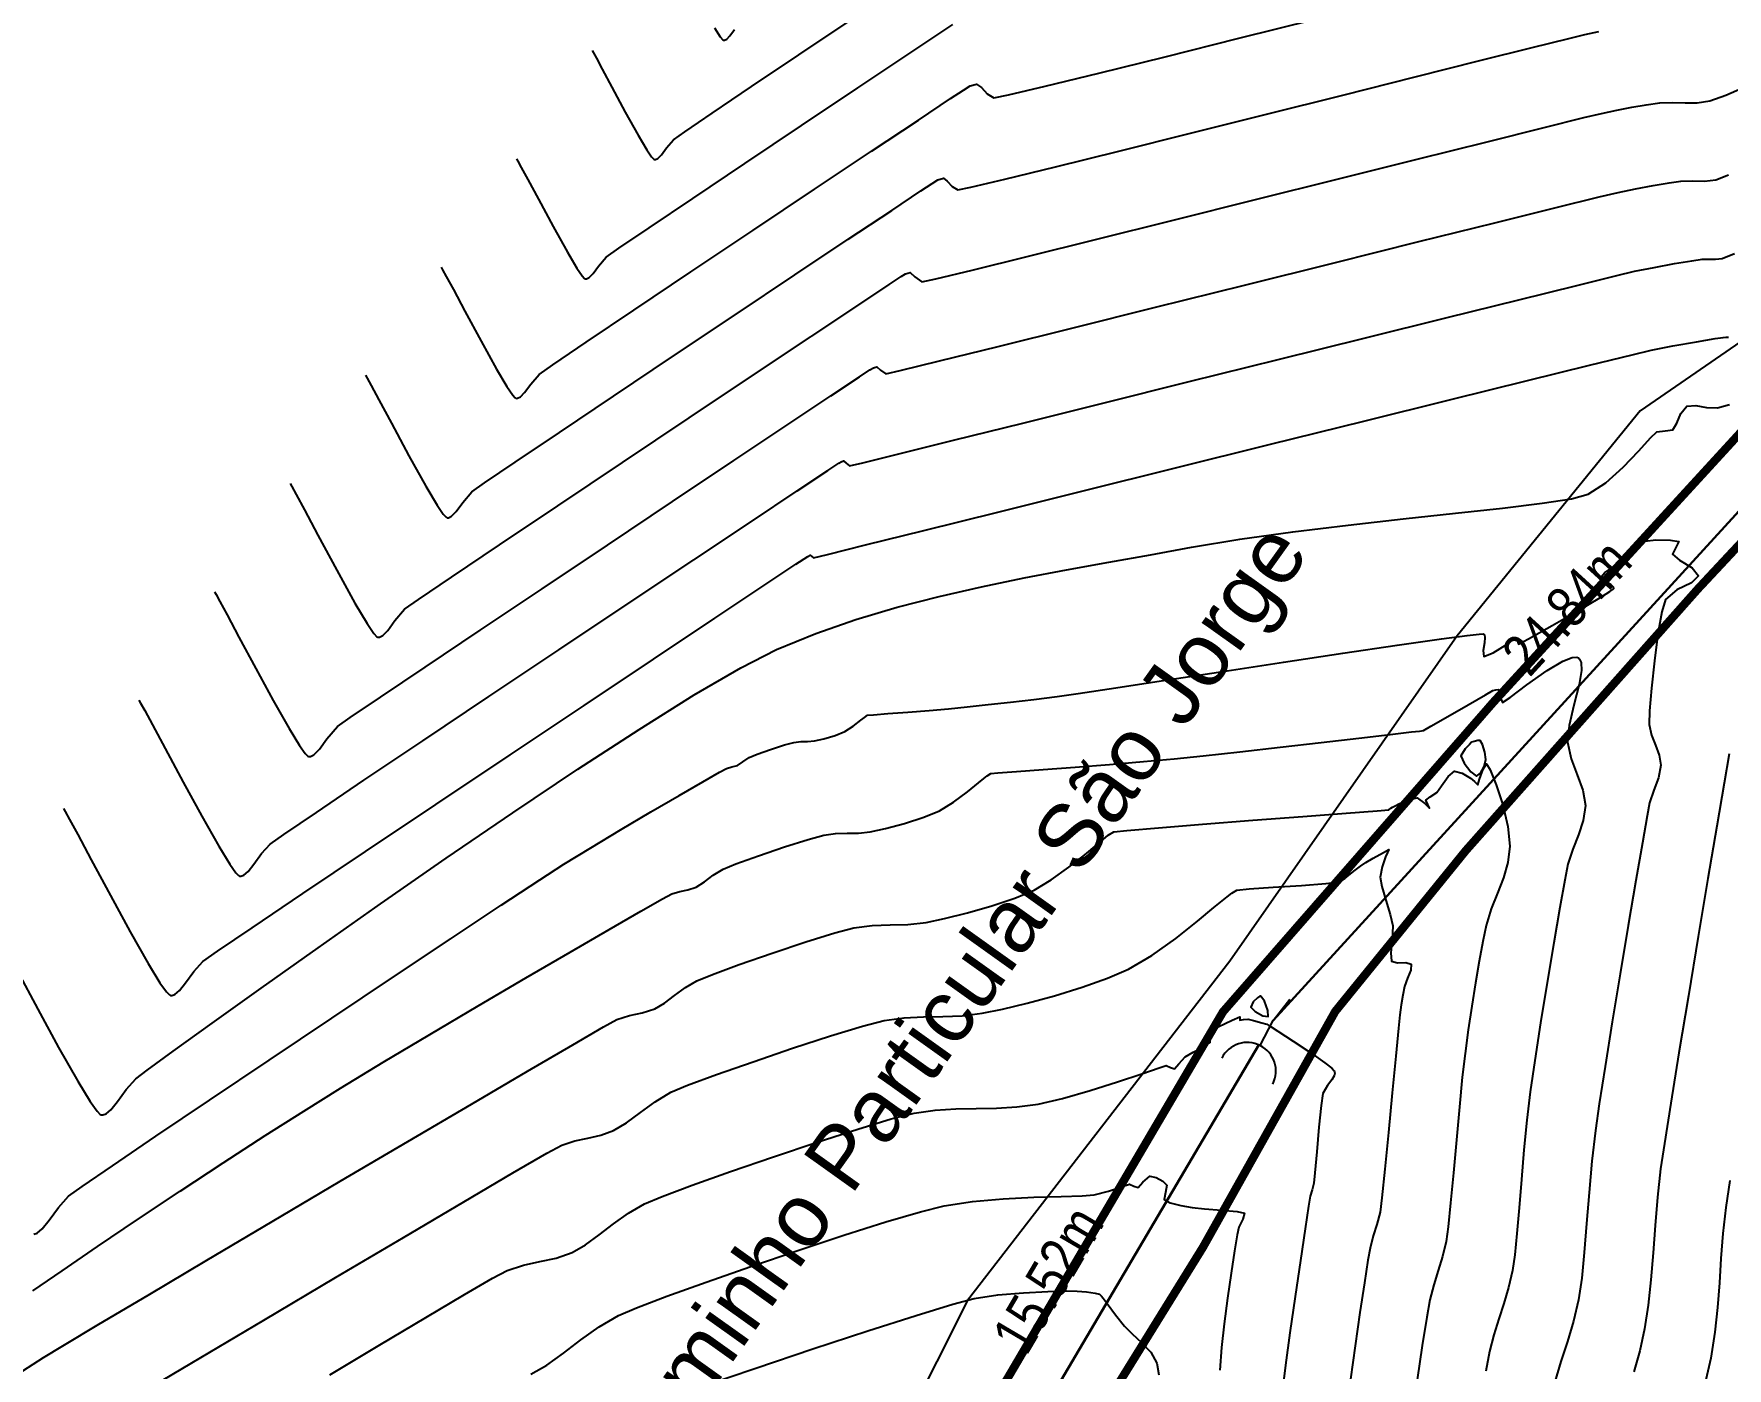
# Model space of a CAD drawing. Extents: x 360931 to 362237, y 7351473 to 7352200.
# Drawn here: x 361496.79 to 361537.43, y 7351849.86 to 7351881.89 of the extents above; entities that cross this region are included whole.
import ezdxf
from ezdxf.enums import TextEntityAlignment as Align

# ---------------------------------------------------------------- set-up
doc = ezdxf.new("R2010")
doc.units = 0
for name, color, linetype in [('A_Curvas Intermediarias', 37, 'Continuous'), ('A_Curvas Mestras', 32, 'Continuous'), ('AGUA', 3, 'Continuous'), ('PONTOS-Pontos - Água_U', 1, 'Continuous'), ('PS_IND_COMPRIMENTO', 7, 'Continuous'), ('ZZ-Carimbo Texto', 7, 'Continuous')]:
    doc.layers.add(name, color=color, linetype=linetype)
doc.layers.add('TUBO_PE_80_NTS194_PN_12_5', color=5, linetype='Continuous', lineweight=30)
doc.styles.add('CARIMBO', font='arial.ttf', dxfattribs={"height": 2})
doc.styles.add('ROMANS', font='arial.ttf', dxfattribs={"height": 2})
picture_1 = doc.add_image_def('image1.tif', size_in_pixel=(23490, 20550))

# ---------------------------------------------------------------- blocks, each defined once
blk = doc.blocks.new('*U1204')
for p, q in [((-0.135, 0), (0, 0)), ((0, 0), (0.1276, -0.0248))]:
    blk.add_line(p, q)
blk.add_arc((-0.2725, -0.0002), 0.1375, 270.09061, 90.09061)

msp = doc.modelspace()

# ---------------------------------------------------------------- linework, layer by layer
at = {"color": 0, "const_width": 0.2}
for points in [[(361488.647, 7351805.561), (361498.383, 7351813.187), (361500.639, 7351814.535), (361502.785, 7351817.508), (361505.225, 7351821.113), (361507.774, 7351826.186), (361511.509, 7351833.545), (361515.58, 7351841.506), (361519.561, 7351848.599), (361525.331, 7351858.414), (361531.817, 7351865.841), (361539.401, 7351874.117), (361542.465, 7351877.179), (361546.444, 7351878.877), (361552.996, 7351880.665), (361557.739, 7351881.316), (361563.329, 7351878.523), (361567.577, 7351875.931), (361573.731, 7351879.508), (361581, 7351884.161)], [(361541.35, 7351873.508), (361536.723, 7351868.557), (361531.16, 7351862.286), (361528.024, 7351858.422), (361524.85, 7351852.764), (361520.071, 7351845.043), (361515.425, 7351835.694), (361511.678, 7351829.039), (361508.619, 7351823.724), (361505.177, 7351818.255), (361502.863, 7351814.183), (361501.525, 7351812.75), (361499.155, 7351810.954), (361487.131, 7351802.487)]]:
    msp.add_lwpolyline(points, dxfattribs=at)
at = {"layer": 'A_Curvas Intermediarias', "flags": 128}
for points, elevation in [([(361506.563, 7351876.289), (361506.598, 7351876.227), (361506.686, 7351876.065), (361506.857, 7351875.748), (361507.135, 7351875.228), (361507.521, 7351874.511), (361507.894, 7351873.839), (361508.144, 7351873.42), (361508.283, 7351873.216), (361508.344, 7351873.148), (361508.365, 7351873.138), (361508.398, 7351873.139), (361508.466, 7351873.172), (361508.568, 7351873.279), (361508.713, 7351873.478), (361508.913, 7351873.711), (361509.247, 7351873.944), (361510.044, 7351874.484), (361511.187, 7351875.253), (361512.56, 7351876.173), (361514.046, 7351877.167), (361515.528, 7351878.158), (361516.892, 7351879.068), (361518.019, 7351879.819), (361518.793, 7351880.334), (361519.099, 7351880.535), (361519.259, 7351880.636), (361519.417, 7351880.683), (361519.534, 7351880.599), (361519.673, 7351880.45), (361519.83, 7351880.35), (361520.179, 7351880.42), (361521.058, 7351880.628), (361522.351, 7351880.944), (361523.942, 7351881.339), (361525.713, 7351881.782), (361527.549, 7351882.243)], 79), ([(361510.188, 7351881.486), (361510.217, 7351881.434), (361510.291, 7351881.3), (361510.432, 7351881.037), (361510.663, 7351880.605), (361510.984, 7351880.01), (361511.294, 7351879.453), (361511.501, 7351879.104), (361511.616, 7351878.935), (361511.667, 7351878.879), (361511.684, 7351878.87), (361511.712, 7351878.871), (361511.768, 7351878.899), (361511.853, 7351878.987), (361511.973, 7351879.152), (361512.139, 7351879.346), (361512.415, 7351879.539), (361513.073, 7351879.985), (361514.016, 7351880.62), (361515.151, 7351881.381), (361516.379, 7351882.204)], 81), ([(361504.75, 7351873.691), (361504.788, 7351873.623), (361504.884, 7351873.448), (361505.069, 7351873.104), (361505.371, 7351872.539), (361505.79, 7351871.762), (361506.195, 7351871.033), (361506.466, 7351870.577), (361506.616, 7351870.356), (361506.683, 7351870.283), (361506.705, 7351870.271), (361506.742, 7351870.273), (361506.814, 7351870.309), (361506.926, 7351870.425), (361507.083, 7351870.64), (361507.3, 7351870.893), (361507.608, 7351871.109), (361508.341, 7351871.606), (361509.405, 7351872.322), (361510.703, 7351873.193), (361512.141, 7351874.156), (361513.623, 7351875.146), (361515.053, 7351876.101), (361516.337, 7351876.957), (361517.378, 7351877.651), (361518.081, 7351878.119), (361518.352, 7351878.297), (361518.486, 7351878.38), (361518.618, 7351878.421), (361518.712, 7351878.352), (361518.831, 7351878.226), (361518.965, 7351878.142), (361519.281, 7351878.207), (361520.096, 7351878.401), (361521.311, 7351878.699), (361522.827, 7351879.074), (361524.547, 7351879.503), (361526.372, 7351879.96), (361528.203, 7351880.419), (361529.943, 7351880.856), (361531.493, 7351881.245), (361532.754, 7351881.561), (361533.628, 7351881.779), (361534.018, 7351881.874), (361534.347, 7351881.944)], 78), ([(361513.128, 7351882.029), (361513.265, 7351881.818), (361513.325, 7351881.747), (361513.344, 7351881.736), (361513.369, 7351881.737), (361513.419, 7351881.762), (361513.495, 7351881.841), (361513.603, 7351881.99)], 82), ([(361502.937, 7351871.092), (361502.978, 7351871.019), (361503.082, 7351870.831), (361503.281, 7351870.46), (361503.607, 7351869.851), (361504.059, 7351869.012), (361504.495, 7351868.226), (361504.787, 7351867.735), (361504.949, 7351867.497), (361505.022, 7351867.417), (361505.046, 7351867.405), (361505.085, 7351867.407), (361505.163, 7351867.446), (361505.284, 7351867.57), (361505.452, 7351867.803), (361505.687, 7351868.076), (361506.019, 7351868.309), (361506.812, 7351868.846), (361507.962, 7351869.62), (361509.366, 7351870.561), (361510.919, 7351871.6), (361512.519, 7351872.67), (361514.063, 7351873.7), (361515.446, 7351874.623), (361516.567, 7351875.37), (361517.32, 7351875.871), (361517.604, 7351876.059), (361517.713, 7351876.123), (361517.82, 7351876.16), (361517.937, 7351876.054), (361518.099, 7351875.934), (361518.434, 7351876.007), (361519.312, 7351876.218), (361520.626, 7351876.541), (361522.269, 7351876.948), (361524.134, 7351877.413), (361526.114, 7351877.908), (361528.101, 7351878.405), (361529.99, 7351878.878), (361531.673, 7351879.299), (361533.042, 7351879.641), (361533.992, 7351879.876), (361534.415, 7351879.979), (361534.783, 7351880.056), (361535.143, 7351880.126), (361535.489, 7351880.185), (361535.817, 7351880.229), (361536.124, 7351880.242), (361536.42, 7351880.234), (361536.714, 7351880.235), (361537.013, 7351880.276), (361537.397, 7351880.419), (361538.114, 7351880.726)], 77), ([(361501.124, 7351868.494), (361501.162, 7351868.428), (361501.253, 7351868.261), (361501.427, 7351867.939), (361501.712, 7351867.407), (361502.117, 7351866.651), (361502.534, 7351865.885), (361502.916, 7351865.211), (361503.165, 7351864.806), (361503.302, 7351864.613), (361503.365, 7351864.549), (361503.386, 7351864.539), (361503.428, 7351864.541), (361503.512, 7351864.582), (361503.641, 7351864.716), (361503.822, 7351864.966), (361504.074, 7351865.258), (361504.381, 7351865.474), (361505.112, 7351865.97), (361506.18, 7351866.689), (361507.5, 7351867.575), (361508.987, 7351868.57), (361510.554, 7351869.618), (361512.117, 7351870.662), (361513.589, 7351871.644), (361514.884, 7351872.508), (361515.918, 7351873.197), (361516.604, 7351873.654), (361516.857, 7351873.821), (361516.939, 7351873.868), (361517.021, 7351873.898), (361517.112, 7351873.817), (361517.234, 7351873.726), (361517.585, 7351873.806), (361518.524, 7351874.036), (361519.935, 7351874.385), (361521.704, 7351874.824), (361523.714, 7351875.324), (361525.85, 7351875.856), (361527.995, 7351876.392), (361530.034, 7351876.9), (361531.851, 7351877.353), (361533.33, 7351877.72), (361534.356, 7351877.974), (361534.812, 7351878.083), (361535.231, 7351878.169), (361535.656, 7351878.249), (361536.037, 7351878.313), (361536.323, 7351878.353), (361536.608, 7351878.361), (361536.884, 7351878.355), (361537.162, 7351878.386), (361537.467, 7351878.504)], 76), ([(361497.499, 7351863.297), (361497.541, 7351863.222), (361497.645, 7351863.033), (361497.843, 7351862.667), (361498.166, 7351862.063), (361498.626, 7351861.204), (361499.1, 7351860.335), (361499.533, 7351859.57), (361499.816, 7351859.109), (361499.972, 7351858.89), (361500.043, 7351858.818), (361500.067, 7351858.807), (361500.103, 7351858.807), (361500.174, 7351858.832), (361500.283, 7351858.922), (361500.432, 7351859.108), (361500.63, 7351859.383), (361500.847, 7351859.623), (361501.197, 7351859.869), (361502.028, 7351860.433), (361503.243, 7351861.251), (361504.745, 7351862.258), (361506.436, 7351863.389), (361508.217, 7351864.58), (361509.993, 7351865.766), (361511.665, 7351866.881), (361513.135, 7351867.862), (361514.306, 7351868.643), (361515.081, 7351869.159), (361515.362, 7351869.346), (361515.423, 7351869.375), (361515.461, 7351869.343), (361515.504, 7351869.31), (361515.834, 7351869.392), (361516.752, 7351869.619), (361518.151, 7351869.967), (361519.927, 7351870.409), (361521.976, 7351870.918), (361524.192, 7351871.469), (361526.472, 7351872.036), (361528.709, 7351872.592), (361530.801, 7351873.111), (361532.641, 7351873.566), (361534.125, 7351873.933), (361535.149, 7351874.184), (361535.607, 7351874.293), (361536.131, 7351874.396), (361536.692, 7351874.495), (361537.143, 7351874.571), (361537.334, 7351874.602), (361537.398, 7351874.603), (361537.461, 7351874.607)], 74), ([(361496.393, 7351859.391), (361496.881, 7351858.481), (361497.383, 7351857.56), (361497.842, 7351856.749), (361498.141, 7351856.261), (361498.306, 7351856.029), (361498.382, 7351855.952), (361498.407, 7351855.94), (361498.445, 7351855.941), (361498.521, 7351855.967), (361498.636, 7351856.062), (361498.794, 7351856.26), (361499.004, 7351856.552), (361499.234, 7351856.806), (361499.507, 7351857.011), (361500.136, 7351857.471), (361501.068, 7351858.143), (361502.244, 7351858.985), (361503.61, 7351859.953), (361505.109, 7351861.005), (361506.685, 7351862.098), (361508.282, 7351863.189), (361509.844, 7351864.234), (361511.314, 7351865.192), (361512.636, 7351866.019), (361513.755, 7351866.672), (361514.614, 7351867.108), (361515.554, 7351867.491), (361516.521, 7351867.827), (361517.511, 7351868.123), (361518.517, 7351868.384), (361519.534, 7351868.617), (361520.556, 7351868.827), (361521.577, 7351869.021), (361522.591, 7351869.205), (361523.593, 7351869.384), (361524.577, 7351869.566), (361525.735, 7351869.761), (361527.007, 7351869.938), (361528.333, 7351870.098), (361529.654, 7351870.244), (361530.911, 7351870.379), (361532.042, 7351870.503), (361532.99, 7351870.62), (361533.694, 7351870.73), (361534.094, 7351870.838), (361534.517, 7351871.11), (361534.937, 7351871.486), (361535.31, 7351871.875), (361535.594, 7351872.188), (361535.745, 7351872.335), (361535.942, 7351872.355), (361536.127, 7351872.386), (361536.221, 7351872.541), (361536.322, 7351872.776), (361536.465, 7351872.948), (361536.678, 7351872.97), (361536.937, 7351872.921), (361537.201, 7351872.908), (361537.488, 7351872.994)], 73), ([(361496.788, 7351853.074), (361496.868, 7351853.103), (361496.99, 7351853.203), (361497.156, 7351853.411), (361497.378, 7351853.72), (361497.621, 7351853.988), (361497.945, 7351854.219), (361498.672, 7351854.718), (361499.719, 7351855.428), (361501.002, 7351856.293), (361502.436, 7351857.256), (361503.938, 7351858.262), (361505.423, 7351859.254), (361506.807, 7351860.175), (361508.006, 7351860.97), (361508.936, 7351861.582), (361509.512, 7351861.954), (361510.154, 7351862.35), (361510.869, 7351862.78), (361511.598, 7351863.211), (361512.279, 7351863.608), (361512.849, 7351863.937), (361513.249, 7351864.165), (361513.415, 7351864.257), (361513.545, 7351864.292), (361513.674, 7351864.329), (361513.802, 7351864.416), (361513.961, 7351864.521), (361514.15, 7351864.595), (361514.472, 7351864.708), (361514.806, 7351864.818), (361515.03, 7351864.881), (361515.195, 7351864.898), (361515.356, 7351864.901), (361515.522, 7351864.917), (361515.748, 7351864.968), (361516.023, 7351865.047), (361516.256, 7351865.138), (361516.457, 7351865.266), (361516.641, 7351865.41), (361516.726, 7351865.481), (361516.799, 7351865.534), (361516.938, 7351865.545), (361517.289, 7351865.571), (361517.764, 7351865.607), (361518.278, 7351865.648), (361518.744, 7351865.689), (361519.191, 7351865.734), (361519.693, 7351865.787), (361520.232, 7351865.848), (361520.789, 7351865.914), (361521.349, 7351865.984), (361521.857, 7351866.057), (361522.759, 7351866.194), (361523.95, 7351866.376), (361525.325, 7351866.586), (361526.78, 7351866.808), (361528.21, 7351867.024), (361529.51, 7351867.216), (361530.577, 7351867.368), (361531.191, 7351867.449), (361531.478, 7351867.479), (361531.573, 7351867.484), (361531.589, 7351867.48), (361531.605, 7351867.46), (361531.618, 7351867.397), (361531.606, 7351867.268), (361531.572, 7351867.083), (361531.588, 7351866.939), (361531.815, 7351867.027), (361532.151, 7351867.242), (361532.325, 7351867.363), (361532.383, 7351867.374), (361532.4, 7351867.308), (361532.424, 7351867.239), (361532.666, 7351867.368), (361533.231, 7351867.683), (361533.904, 7351868.068), (361534.375, 7351868.347), (361534.616, 7351868.5), (361534.697, 7351868.562), (361534.709, 7351868.578), (361534.703, 7351868.604), (361534.648, 7351868.659), (361534.516, 7351868.744), (361534.41, 7351868.858), (361534.493, 7351868.96), (361534.665, 7351869.069), (361534.824, 7351869.178), (361534.936, 7351869.287), (361535.038, 7351869.397), (361535.14, 7351869.495), (361535.291, 7351869.622), (361535.458, 7351869.713), (361535.717, 7351869.739), (361536.074, 7351869.736), (361536.272, 7351869.7), (361536.199, 7351869.561), (361536.116, 7351869.395), (361536.289, 7351869.258), (361536.59, 7351869.068), (361536.746, 7351868.876), (361536.573, 7351868.711), (361536.227, 7351868.539), (361535.949, 7351868.31), (361535.861, 7351868.018), (361535.77, 7351867.49), (361535.685, 7351866.842), (361535.615, 7351866.186), (361535.571, 7351865.638), (361535.563, 7351865.312), (361535.618, 7351865.055), (361535.712, 7351864.811), (361535.802, 7351864.572), (361535.841, 7351864.332), (361535.786, 7351864.027), (361535.673, 7351863.734), (361535.57, 7351863.426), (361535.512, 7351863.117), (361535.398, 7351862.468), (361535.242, 7351861.563), (361535.059, 7351860.488), (361534.865, 7351859.329), (361534.674, 7351858.172), (361534.502, 7351857.102), (361534.362, 7351856.206), (361534.269, 7351855.569), (361534.185, 7351854.831), (361534.117, 7351854.075), (361534.058, 7351853.334), (361534.002, 7351852.637), (361533.939, 7351852.017), (361533.863, 7351851.503), (361533.743, 7351850.986), (361533.598, 7351850.497), (361533.442, 7351850.02), (361533.292, 7351849.532)], 72), ([(361496.767, 7351851.716), (361497.467, 7351852.199), (361498.319, 7351852.779), (361499.278, 7351853.426), (361500.298, 7351854.106), (361501.334, 7351854.788), (361502.338, 7351855.442), (361503.267, 7351856.033), (361504.147, 7351856.578), (361505.175, 7351857.202), (361506.295, 7351857.871), (361507.453, 7351858.557), (361508.593, 7351859.227), (361509.661, 7351859.849), (361510.6, 7351860.393), (361511.356, 7351860.828), (361511.874, 7351861.122), (361512.098, 7351861.243), (361512.294, 7351861.303), (361512.489, 7351861.343), (361512.683, 7351861.406), (361512.883, 7351861.531), (361513.097, 7351861.694), (361513.332, 7351861.841), (361513.641, 7351861.965), (361514.179, 7351862.158), (361514.804, 7351862.371), (361515.375, 7351862.553), (361515.751, 7351862.656), (361516.033, 7351862.692), (361516.307, 7351862.699), (361516.582, 7351862.705), (361516.865, 7351862.737), (361517.23, 7351862.817), (361517.686, 7351862.937), (361518.146, 7351863.083), (361518.525, 7351863.237), (361518.86, 7351863.442), (361519.197, 7351863.693), (361519.464, 7351863.91), (361519.588, 7351864.014), (361519.67, 7351864.078), (361519.755, 7351864.134), (361519.929, 7351864.15), (361520.372, 7351864.184), (361521.012, 7351864.231), (361521.781, 7351864.288), (361522.607, 7351864.352), (361523.422, 7351864.419), (361524.155, 7351864.485), (361524.856, 7351864.557), (361525.733, 7351864.653), (361526.703, 7351864.762), (361527.683, 7351864.875), (361528.591, 7351864.98), (361529.343, 7351865.069), (361529.856, 7351865.13), (361530.048, 7351865.152), (361530.14, 7351865.166), (361530.315, 7351865.266), (361530.726, 7351865.502), (361531.217, 7351865.784), (361531.63, 7351866.021), (361531.81, 7351866.123), (361531.879, 7351866.141), (361531.943, 7351866.148), (361531.97, 7351866.001), (361532.036, 7351865.841), (361532.222, 7351865.96), (361532.623, 7351866.26), (361533.112, 7351866.607), (361533.484, 7351866.829), (361533.709, 7351866.918), (361533.819, 7351866.925), (361533.859, 7351866.909), (361533.889, 7351866.881), (361533.926, 7351866.797), (361533.934, 7351866.609), (361533.878, 7351866.272), (361533.754, 7351865.778), (361533.637, 7351865.285), (361533.598, 7351864.882), (361533.683, 7351864.484), (361533.83, 7351864.104), (361533.968, 7351863.734), (361534.028, 7351863.363), (361533.978, 7351863.004), (361533.861, 7351862.663), (361533.723, 7351862.32), (361533.609, 7351861.957), (361533.533, 7351861.575), (361533.414, 7351860.918), (361533.267, 7351860.072), (361533.108, 7351859.121), (361532.951, 7351858.151), (361532.811, 7351857.247), (361532.704, 7351856.493), (361532.624, 7351855.814), (361532.554, 7351855.102), (361532.493, 7351854.388), (361532.437, 7351853.708), (361532.383, 7351853.095), (361532.331, 7351852.582), (361532.276, 7351852.203), (361532.182, 7351851.798), (361532.068, 7351851.416), (361531.947, 7351851.043), (361531.829, 7351850.662), (361531.728, 7351850.258), (361531.642, 7351849.785)], 71), ([(361537.48, 7351864.608), (361537.359, 7351863.902), (361537.184, 7351862.872), (361536.971, 7351861.614), (361536.738, 7351860.223), (361536.5, 7351858.797), (361536.274, 7351857.429), (361536.077, 7351856.218), (361535.925, 7351855.257), (361535.834, 7351854.644), (361535.758, 7351853.964), (361535.701, 7351853.288), (361535.653, 7351852.625), (361535.602, 7351851.984), (361535.538, 7351851.374), (361535.451, 7351850.804), (361535.332, 7351850.275), (361535.189, 7351849.774)], 73), ([(361498.951, 7351849.021), (361500.583, 7351849.99), (361502.305, 7351851.012), (361504.028, 7351852.033), (361505.659, 7351852.999), (361507.11, 7351853.854), (361508.288, 7351854.546), (361509.103, 7351855.018), (361509.464, 7351855.217), (361509.775, 7351855.319), (361510.085, 7351855.385), (361510.394, 7351855.453), (361510.702, 7351855.562), (361511.015, 7351855.749), (361511.346, 7351855.996), (361511.698, 7351856.256), (361512.075, 7351856.482), (361512.48, 7351856.65), (361513.175, 7351856.907), (361514.052, 7351857.217), (361515.001, 7351857.54), (361515.913, 7351857.838), (361516.681, 7351858.073), (361517.194, 7351858.207), (361517.674, 7351858.273), (361518.14, 7351858.294), (361518.602, 7351858.299), (361519.069, 7351858.318), (361519.551, 7351858.378), (361520.035, 7351858.479), (361520.632, 7351858.623), (361521.287, 7351858.801), (361521.947, 7351859.003), (361522.557, 7351859.218), (361523.063, 7351859.437), (361523.62, 7351859.765), (361524.196, 7351860.176), (361524.718, 7351860.587), (361525.114, 7351860.915), (361525.313, 7351861.079), (361525.429, 7351861.174), (361525.54, 7351861.265), (361525.666, 7351861.333), (361525.957, 7351861.368), (361526.535, 7351861.407), (361527.211, 7351861.449), (361527.795, 7351861.49), (361528.095, 7351861.527), (361528.253, 7351861.615), (361528.393, 7351861.727), (361528.501, 7351861.816), (361528.627, 7351861.907), (361528.756, 7351861.994), (361528.938, 7351862.1), (361529.184, 7351862.239), (361529.309, 7351862.307), (361529.281, 7351862.24), (361529.234, 7351862.131), (361529.148, 7351861.895), (361529.099, 7351861.649), (361529.14, 7351861.418), (361529.237, 7351861.093), (361529.341, 7351860.753), (361529.403, 7351860.474), (361529.393, 7351860.146), (361529.356, 7351859.827), (361529.378, 7351859.63), (361529.522, 7351859.588), (361529.716, 7351859.594), (361529.846, 7351859.554), (361529.84, 7351859.417), (361529.761, 7351859.224), (361529.687, 7351859.021), (361529.645, 7351858.813), (361529.608, 7351858.583), (361529.574, 7351858.341), (361529.541, 7351858.019), (361529.476, 7351857.35), (361529.393, 7351856.472), (361529.301, 7351855.521), (361529.215, 7351854.635), (361529.144, 7351853.949), (361529.101, 7351853.602), (361529.026, 7351853.31), (361528.938, 7351853.034), (361528.859, 7351852.742), (361528.809, 7351852.453), (361528.723, 7351851.909), (361528.615, 7351851.194), (361528.499, 7351850.395), (361528.387, 7351849.596)], 69), ([(361526.24, 7351858.789), (361526.217, 7351858.787), (361526.157, 7351858.752), (361526.058, 7351858.653), (361525.997, 7351858.522), (361526.099, 7351858.419), (361526.283, 7351858.319), (361526.412, 7351858.299), (361526.405, 7351858.444), (361526.325, 7351858.667), (361526.24, 7351858.789)], 68), ([(361503.89, 7351849.7), (361505.094, 7351850.422), (361506.198, 7351851.08), (361507.125, 7351851.628), (361507.8, 7351852.019), (361508.147, 7351852.204), (361508.54, 7351852.333), (361508.932, 7351852.417), (361509.322, 7351852.503), (361509.711, 7351852.639), (361510.027, 7351852.82), (361510.355, 7351853.058), (361510.699, 7351853.321), (361511.062, 7351853.579), (361511.446, 7351853.802), (361511.871, 7351853.981), (361512.59, 7351854.251), (361513.511, 7351854.58), (361514.541, 7351854.936), (361515.589, 7351855.287), (361516.562, 7351855.599), (361517.368, 7351855.842), (361517.915, 7351855.982), (361518.422, 7351856.057), (361518.915, 7351856.088), (361519.402, 7351856.096), (361519.89, 7351856.103), (361520.385, 7351856.13), (361520.894, 7351856.198), (361521.478, 7351856.333), (361522.141, 7351856.524), (361522.802, 7351856.734), (361523.38, 7351856.928), (361523.796, 7351857.07), (361523.968, 7351857.125), (361524.071, 7351857.08), (361524.169, 7351857.045), (361524.27, 7351857.162), (361524.421, 7351857.336), (361524.617, 7351857.449), (361524.879, 7351857.581), (361525.026, 7351857.674), (361525.019, 7351857.806), (361525.012, 7351857.936), (361525.213, 7351858.052), (361525.553, 7351858.211), (361525.735, 7351858.291), (361525.738, 7351858.213), (361525.822, 7351858.227), (361525.932, 7351858.241), (361526.063, 7351858.209), (361526.266, 7351858.15), (361526.38, 7351858.115), (361526.432, 7351858.084), (361526.483, 7351858.052), (361526.643, 7351857.951), (361527.016, 7351857.712), (361527.46, 7351857.416), (361527.775, 7351857.192), (361527.939, 7351857.058), (361527.998, 7351856.995), (361528.009, 7351856.973), (361528.012, 7351856.943), (361527.999, 7351856.88), (361527.943, 7351856.782), (361527.836, 7351856.644), (361527.728, 7351856.457), (361527.685, 7351856.169), (361527.633, 7351855.646), (361527.581, 7351855.052), (361527.538, 7351854.55), (361527.513, 7351854.301), (361527.47, 7351854.143), (361527.424, 7351853.985), (361527.385, 7351853.748), (361527.301, 7351853.201), (361527.187, 7351852.444), (361527.059, 7351851.58), (361526.935, 7351850.709), (361526.831, 7351849.932), (361526.762, 7351849.35)], 68), ([(361508.72, 7351849.717), (361509.102, 7351849.936), (361509.499, 7351850.223), (361509.915, 7351850.541), (361510.353, 7351850.853), (361510.818, 7351851.123), (361511.255, 7351851.308), (361511.982, 7351851.585), (361512.922, 7351851.924), (361513.996, 7351852.3), (361515.125, 7351852.684), (361516.232, 7351853.05), (361517.239, 7351853.369), (361518.066, 7351853.614), (361518.636, 7351853.757), (361519.315, 7351853.86), (361520.055, 7351853.924), (361520.789, 7351853.961), (361521.443, 7351853.981), (361521.95, 7351853.997), (361522.237, 7351854.019), (361522.583, 7351854.111), (361522.913, 7351854.222), (361523.086, 7351854.275), (361523.192, 7351854.23), (361523.292, 7351854.193), (361523.409, 7351854.328), (361523.578, 7351854.469), (361523.724, 7351854.44), (361523.886, 7351854.351), (361523.985, 7351854.251), (361523.949, 7351854.074), (361523.917, 7351853.906), (361524.06, 7351853.832), (361524.321, 7351853.767), (361524.594, 7351853.713), (361524.887, 7351853.681), (361525.297, 7351853.654), (361525.669, 7351853.622), (361525.847, 7351853.581), (361525.804, 7351853.436), (361525.707, 7351853.248), (361525.671, 7351853.063), (361525.608, 7351852.674), (361525.526, 7351852.144), (361525.439, 7351851.539), (361525.358, 7351850.923), (361525.294, 7351850.36), (361525.252, 7351849.81)], 67), ([(361537.496, 7351854.368), (361537.399, 7351853.72), (361537.33, 7351853.096), (361537.283, 7351852.495), (361537.245, 7351851.906), (361537.2, 7351851.319), (361537.136, 7351850.722), (361537.038, 7351850.104), (361536.897, 7351849.48)], 74), ([(361512.791, 7351849.41), (361514.115, 7351849.864), (361515.489, 7351850.325), (361516.807, 7351850.757), (361517.963, 7351851.126), (361518.848, 7351851.396), (361519.358, 7351851.532), (361519.926, 7351851.618), (361520.545, 7351851.672), (361521.127, 7351851.701), (361521.585, 7351851.713), (361521.833, 7351851.712), (361522.051, 7351851.692), (361522.261, 7351851.659), (361522.363, 7351851.637), (361522.411, 7351851.589), (361522.455, 7351851.537), (361522.551, 7351851.409), (361522.751, 7351851.143), (361522.964, 7351850.872), (361523.148, 7351850.687), (361523.378, 7351850.477), (361523.597, 7351850.241), (361523.746, 7351849.978), (361523.793, 7351849.698)], 66)]:
    msp.add_lwpolyline(points, dxfattribs=dict(at, elevation=elevation))
at = {"layer": 'A_Curvas Mestras', "flags": 128}
for points, elevation in [([(361508.375, 7351878.888), (361508.407, 7351878.83), (361508.488, 7351878.683), (361508.645, 7351878.393), (361508.899, 7351877.916), (361509.252, 7351877.261), (361509.594, 7351876.646), (361509.822, 7351876.262), (361509.949, 7351876.075), (361510.006, 7351876.013), (361510.025, 7351876.004), (361510.055, 7351876.005), (361510.117, 7351876.035), (361510.211, 7351876.133), (361510.343, 7351876.315), (361510.526, 7351876.528), (361510.831, 7351876.741), (361511.558, 7351877.234), (361512.602, 7351877.936), (361513.855, 7351878.777), (361515.213, 7351879.686), (361516.568, 7351880.591), (361517.815, 7351881.423), (361518.848, 7351882.111)], 80), ([(361499.312, 7351865.895), (361499.352, 7351865.825), (361499.449, 7351865.647), (361499.635, 7351865.303), (361499.939, 7351864.735), (361500.372, 7351863.927), (361500.817, 7351863.11), (361501.225, 7351862.391), (361501.49, 7351861.957), (361501.637, 7351861.751), (361501.704, 7351861.683), (361501.727, 7351861.673), (361501.76, 7351861.673), (361501.828, 7351861.697), (361501.93, 7351861.781), (361502.07, 7351861.956), (361502.256, 7351862.215), (361502.46, 7351862.441), (361502.789, 7351862.671), (361503.57, 7351863.201), (361504.712, 7351863.97), (361506.123, 7351864.917), (361507.712, 7351865.98), (361509.387, 7351867.1), (361511.056, 7351868.215), (361512.628, 7351869.263), (361514.011, 7351870.186), (361515.113, 7351870.92), (361515.843, 7351871.407), (361516.109, 7351871.584), (361516.166, 7351871.614), (361516.222, 7351871.637), (361516.288, 7351871.579), (361516.369, 7351871.518), (361516.683, 7351871.593), (361517.546, 7351871.806), (361518.859, 7351872.132), (361520.525, 7351872.545), (361522.445, 7351873.023), (361524.521, 7351873.54), (361526.656, 7351874.071), (361528.752, 7351874.592), (361530.71, 7351875.079), (361532.433, 7351875.506), (361533.822, 7351875.85), (361534.781, 7351876.086), (361535.21, 7351876.188), (361535.679, 7351876.282), (361536.169, 7351876.372), (361536.584, 7351876.441), (361536.828, 7351876.477), (361536.993, 7351876.482), (361537.151, 7351876.478), (361537.312, 7351876.496), (361537.605, 7351876.617)], 75), ([(361531.503, 7351864.922), (361531.49, 7351864.926), (361531.446, 7351864.922), (361531.362, 7351864.903), (361531.296, 7351864.883), (361531.249, 7351864.832), (361531.144, 7351864.729), (361531.041, 7351864.555), (361531.119, 7351864.384), (361531.28, 7351864.17), (361531.417, 7351864.069), (361531.511, 7351864.142), (361531.595, 7351864.299), (361531.64, 7351864.466), (361531.618, 7351864.646), (361531.555, 7351864.829), (361531.503, 7351864.922)], 70), ([(361496.524, 7351849.797), (361497.022, 7351850.113), (361497.486, 7351850.396), (361498.35, 7351850.913), (361499.529, 7351851.615), (361500.943, 7351852.454), (361502.508, 7351853.381), (361504.143, 7351854.347), (361505.764, 7351855.303), (361507.289, 7351856.201), (361508.636, 7351856.991), (361509.722, 7351857.625), (361510.464, 7351858.055), (361510.781, 7351858.23), (361511.087, 7351858.323), (361511.39, 7351858.386), (361511.692, 7351858.484), (361511.923, 7351858.622), (361512.167, 7351858.804), (361512.426, 7351858.995), (361512.703, 7351859.161), (361513.074, 7351859.313), (361513.718, 7351859.548), (361514.507, 7351859.822), (361515.314, 7351860.09), (361516.011, 7351860.308), (361516.472, 7351860.431), (361516.912, 7351860.486), (361517.339, 7351860.498), (361517.766, 7351860.508), (361518.208, 7351860.557), (361518.647, 7351860.651), (361519.194, 7351860.788), (361519.78, 7351860.956), (361520.336, 7351861.144), (361520.794, 7351861.337), (361521.205, 7351861.579), (361521.629, 7351861.882), (361522.014, 7351862.185), (361522.306, 7351862.427), (361522.45, 7351862.546), (361522.576, 7351862.65), (361522.71, 7351862.734), (361523.022, 7351862.767), (361523.782, 7351862.831), (361524.84, 7351862.916), (361526.045, 7351863.01), (361527.244, 7351863.103), (361528.289, 7351863.183), (361529.027, 7351863.239), (361529.307, 7351863.26), (361529.355, 7351863.298), (361529.397, 7351863.324), (361529.445, 7351863.353), (361529.566, 7351863.411), (361529.803, 7351863.51), (361529.994, 7351863.55), (361530.176, 7351863.412), (361530.285, 7351863.3), (361530.245, 7351863.39), (361530.198, 7351863.496), (361530.304, 7351863.574), (361530.465, 7351863.68), (361530.578, 7351863.84), (361530.731, 7351864.062), (361530.887, 7351864.191), (361531.074, 7351864.142), (361531.27, 7351864.018), (361531.366, 7351863.944), (361531.409, 7351863.901), (361531.449, 7351863.865), (361531.489, 7351863.996), (361531.571, 7351864.236), (361531.658, 7351864.363), (361531.746, 7351864.221), (361531.889, 7351863.863), (361532.044, 7351863.378), (361532.167, 7351862.858), (361532.216, 7351862.393), (361532.17, 7351862.001), (361532.059, 7351861.628), (361531.915, 7351861.261), (361531.767, 7351860.886), (361531.648, 7351860.489), (361531.565, 7351860.099), (361531.478, 7351859.631), (361531.389, 7351859.107), (361531.3, 7351858.548), (361531.216, 7351857.978), (361531.139, 7351857.417), (361531.073, 7351856.849), (361531.003, 7351856.131), (361530.931, 7351855.339), (361530.86, 7351854.547), (361530.794, 7351853.827), (361530.736, 7351853.254), (361530.688, 7351852.902), (361530.601, 7351852.541), (361530.495, 7351852.201), (361530.387, 7351851.861), (361530.294, 7351851.5), (361530.219, 7351851.082), (361530.113, 7351850.405), (361529.991, 7351849.581)], 70)]:
    msp.add_lwpolyline(points, dxfattribs=dict(at, elevation=elevation))
at = {"layer": 'AGUA', "color": 3}
msp.add_lwpolyline([(361565.724, 7351879.521), (361547.464, 7351880.311), (361543.184, 7351878.241), (361535.344, 7351872.841), (361530.954, 7351867.441), (361525.494, 7351859.631), (361519.194, 7351851.481), (361514.774, 7351842.681), (361507.724, 7351830.361), (361502.204, 7351821.811), (361497.654, 7351815.751), (361493.074, 7351811.261), (361489.054, 7351808.251), (361480.704, 7351804.981), (361473.024, 7351803.831), (361464.474, 7351802.471), (361454.674, 7351800.131), (361447.954, 7351797.201), (361442.804, 7351794.591), (361430.904, 7351793.861), (361419.754, 7351789.561), (361416.464, 7351787.081)], dxfattribs=at)
at = {"layer": 'TUBO_PE_80_NTS194_PN_12_5', "linetype": 'Continuous'}
for points in [[(361542.836, 7351876.041), (361526.532, 7351858.205)], [(361526.188, 7351857.621), (361518.651, 7351844.836)]]:
    msp.add_lwpolyline(points, dxfattribs=at)

# ---------------------------------------------------------------- block references
at = {"layer": 'PONTOS-Pontos - Água_U', "xscale": 5, "yscale": 5, "zscale": 5, "rotation": 62.9029782122961}
msp.add_blockref('*U1204', (361526.532, 7351858.205), dxfattribs=at)

# ---------------------------------------------------------------- texts
at = {"layer": 'PS_IND_COMPRIMENTO', "style": 'ROMANS', "width": 0.8}
for s, rotation, p in [('24.84m', 47.5685, (361533.577, 7351868.135)), ('15.52m', 59.4782, (361521.127, 7351851.991))]:
    msp.add_text(s, height=1, rotation=rotation, dxfattribs=at).set_placement(p, align=Align.MIDDLE_CENTER)
at = {"layer": 'ZZ-Carimbo Texto', "style": 'CARIMBO'}
msp.add_text('Caminho Particular São Jorge', height=1.5, rotation=54.4765, dxfattribs=at).set_placement((361518.7, 7351858.492), align=Align.MIDDLE_CENTER)

# ---------------------------------------------------------------- pictures from other files: only their frames are drawn
at = {"lineweight": 30}
image = msp.add_image(picture_1, insert=(361177.259, 7351517.423, -3.228), size_in_units=(579.285, 506.782), dxfattribs=dict(at, fade=58))
image.dxf.flags = 15

doc.saveas('drawing.dxf')
